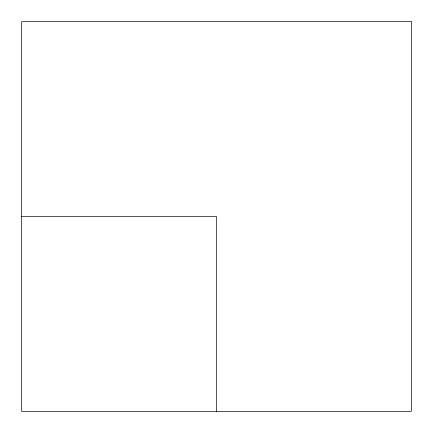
<?xml version="1.0" encoding="UTF-8"?>
<svg xmlns="http://www.w3.org/2000/svg" width="433" height="433" viewBox="0 0 433 433"><rect width="100%" height="100%" fill="white"/><g stroke="black" fill="none" stroke-linecap="round" stroke-linejoin="round"><path stroke-width="0.65" d="M21.65 216.5L216.5 216.5L216.5 411.35M411.35 21.65L21.65 21.65L21.65 411.35L411.35 411.35L411.35 21.65"/></g></svg>
